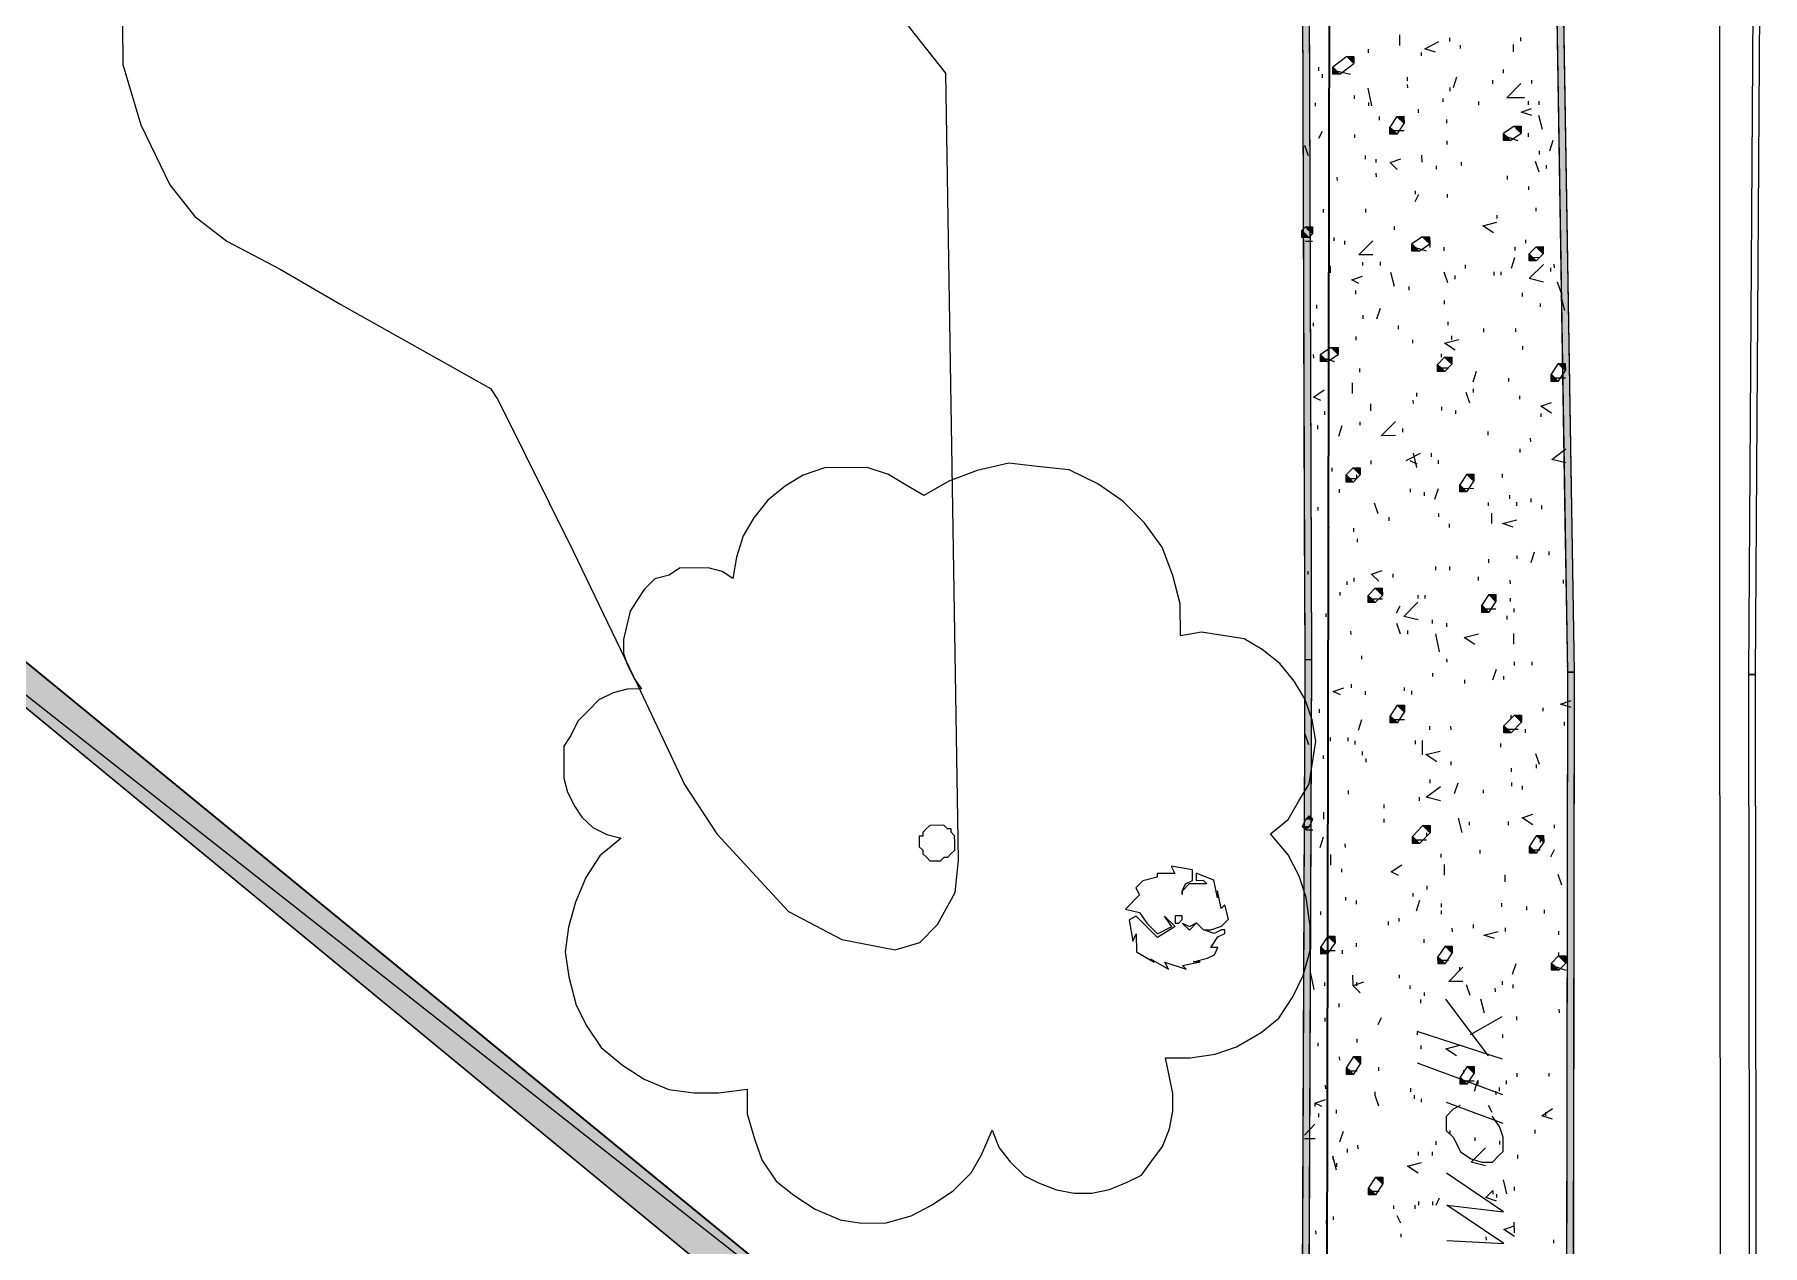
# Model space of a CAD drawing. Header units: inches. Extents: x -5728 to 15181, y 9834 to 15140.
# Drawn here: x 6376.4 to 6766, y 13888.1 to 14161.2 of the extents above; entities that cross this region are included whole.
import ezdxf

# ---------------------------------------------------------------- set-up
doc = ezdxf.new("R2010")
doc.units = ezdxf.units.IN
doc.header["$MEASUREMENT"] = 0
doc.linetypes.add('IMPORT-DASHEDX2 _4_', pattern=[0.1125, 0.075, -0.0375])
for name, color, linetype, lineweight in [('PDF_Geometry', 1, 'Continuous', 9), ('PDF_Solid Fills', 1, 'Continuous', 9), ('site plan converted for PDF_dwg', 1, 'Continuous', 9)]:
    doc.layers.add(name, color=color, linetype=linetype, lineweight=lineweight)

# ---------------------------------------------------------------- blocks, each defined once
blk = doc.blocks.new('site plan converted for PDF_dwg-1480341-SITE PLAN')
at = {"layer": 'PDF_Solid Fills'}
for points in [[(4546.52, 4140.2), (4548.12, 4140.2), (4548.92, 4393), (4547.32, 4393), (4546.62, 4171.44)], [(4605.72, 4137), (4607.32, 4137), (4604.92, 4392.2), (4603.32, 4392.2), (4605.4, 4171.05)], [(4558.52, 4274.6), (4556.92, 4276.2), (4558.52, 4276.2)], [(4553.72, 4272.2), (4553.72, 4273.8), (4555.32, 4272.2)], [(4569.72, 4261), (4568.12, 4262.6), (4569.72, 4262.6)], [(4566.52, 4258.6), (4566.52, 4260.2), (4568.12, 4258.6)], [(4592.12, 4257), (4592.12, 4258.6), (4593.72, 4257)], [(4596.12, 4258.6), (4594.52, 4260.2), (4596.12, 4260.2)], [(4546.52, 4235.4), (4546.52, 4237), (4548.12, 4235.4)], [(4548.92, 4236.2), (4547.32, 4237.8), (4548.92, 4237.8)], [(4575.32, 4233.8), (4573.72, 4235.4), (4575.32, 4235.4)], [(4571.32, 4232.2), (4571.32, 4233.8), (4572.92, 4232.2)], [(4597.72, 4229.8), (4597.72, 4231.4), (4599.32, 4229.8)], [(4600.92, 4231.4), (4599.32, 4233), (4600.92, 4233)], [(4550.52, 4207.4), (4550.52, 4209), (4552.12, 4207.4)], [(4554.52, 4209), (4552.92, 4210.6), (4554.52, 4210.6)], [(4580.12, 4206.6), (4578.52, 4208.2), (4580.12, 4208.2)], [(4576.92, 4205), (4576.92, 4206.6), (4578.52, 4205)], [(4602.52, 4202.6), (4602.52, 4204.2), (4604.12, 4202.6)], [(4605.72, 4205), (4604.12, 4206.6), (4605.72, 4206.6)], [(4556.12, 4180.2), (4556.12, 4181.8), (4557.72, 4180.2)], [(4559.32, 4181.8), (4557.72, 4183.4), (4559.32, 4183.4)], [(4584.92, 4180.2), (4583.32, 4181.8), (4584.92, 4181.8)], [(4581.72, 4177.8), (4581.72, 4179.4), (4583.32, 4177.8)], [(4560.92, 4153), (4560.92, 4154.6), (4562.52, 4153)], [(4564.12, 4154.6), (4562.52, 4156.2), (4564.12, 4156.2)], [(4589.72, 4153), (4588.12, 4154.6), (4589.72, 4154.6)], [(4586.52, 4150.6), (4586.52, 4152.2), (4588.12, 4150.6)], [(4543.32, 3841), (4544.92, 3841), (4548.12, 4140.2), (4546.52, 4140.2), (4544.23, 3926.11)], [(4603.32, 3838.6), (4604.92, 3838.6), (4607.32, 4137), (4605.72, 4137), (4604.02, 3925.71)], [(4568.92, 4128.2), (4567.32, 4129.8), (4568.92, 4129.8)], [(4565.72, 4125.8), (4565.72, 4127.4), (4567.32, 4125.8)], [(4595.32, 4125.8), (4593.72, 4127.4), (4595.32, 4127.4)], [(4591.32, 4123.4), (4591.32, 4125), (4592.92, 4123.4)], [(4546.52, 4101.8), (4545.72, 4102.6), (4547.32, 4102.6)], [(4546.52, 4104.2), (4547.32, 4105), (4548.12, 4104.2), (4547.32, 4104.2)], [(4574.52, 4101), (4572.92, 4102.6), (4574.52, 4102.6)], [(4570.52, 4098.6), (4570.52, 4100.2), (4572.12, 4098.6)], [(4600.12, 4098.6), (4598.52, 4100.2), (4600.12, 4100.2)], [(4596.92, 4096.2), (4596.92, 4097.8), (4598.52, 4096.2)], [(4549.72, 4073.8), (4549.72, 4075.4), (4551.32, 4073.8)], [(4552.92, 4076.2), (4551.32, 4077.8), (4552.92, 4077.8)], [(4579.32, 4073.8), (4577.72, 4075.4), (4579.32, 4075.4)], [(4576.12, 4071.4), (4576.12, 4073), (4577.72, 4071.4)], [(4601.72, 4069.8), (4601.72, 4071.4), (4603.32, 4069.8)], [(4604.92, 4071.4), (4603.32, 4073), (4604.92, 4073)], [(4555.32, 4046.6), (4555.32, 4048.2), (4556.92, 4046.6)], [(4558.52, 4049), (4556.92, 4050.6), (4558.52, 4050.6)], [(4584.12, 4046.6), (4582.52, 4048.2), (4584.12, 4048.2)], [(4580.92, 4044.2), (4580.92, 4045.8), (4582.52, 4044.2)], [(4560.12, 4019.4), (4560.12, 4021), (4561.72, 4019.4)], [(4563.32, 4021.8), (4561.72, 4023.4), (4563.32, 4023.4)]]:
    blk.add_hatch(color=147, dxfattribs=at).paths.add_polyline_path(points, flags=0)
at = {"layer": 'PDF_Solid Fills', "lineweight": 15}
for points in [[(4474.52, 3950.6), (4488.12, 3950.6), (4183.32, 4193.8), (4430.61, 3987.27)], [(4488.12, 3950.6), (4183.32, 4193.8), (4195.32, 4193.8), (4430.68, 3998.31)]]:
    blk.add_hatch(color=155, dxfattribs=at).paths.add_polyline_path(points, flags=0)
at = {"layer": 'PDF_Geometry', "color": 155, "lineweight": 15}
for p, q in [((4561.72, 4277.8), (4561.72, 4277)), ((4568.92, 4278.6), (4568.92, 4281)), ((4580.12, 4280.2), (4580.12, 4279.4)), ((4582.52, 4278.6), (4582.52, 4277.8)), ((4594.52, 4277), (4594.52, 4278.6)), ((4596.12, 4280.2), (4596.12, 4279.4)), ((4573.72, 4277), (4573.72, 4276.2)), ((4550.52, 4273.8), (4550.52, 4273)), ((4551.32, 4272.2), (4551.32, 4271.4)), ((4554.52, 4273), (4557.72, 4272.2)), ((4570.52, 4271.4), (4570.52, 4270.6)), ((4580.92, 4269), (4581.72, 4271.4)), ((4589.72, 4270.6), (4589.72, 4269.8)), ((4592.12, 4273), (4592.12, 4272.2)), ((4598.52, 4270.6), (4598.52, 4269.8)), ((4558.52, 4267.4), (4558.52, 4266.6)), ((4562.52, 4265), (4561.72, 4269)), ((4570.52, 4269.8), (4570.52, 4269)), ((4578.52, 4266.6), (4578.52, 4265.8)), ((4580.12, 4269), (4580.12, 4268.2)), ((4549.72, 4265.8), (4549.72, 4265)), ((4561.72, 4265.8), (4561.72, 4265)), ((4564.12, 4262.6), (4564.12, 4261.8)), ((4572.92, 4264.2), (4572.92, 4263.4)), ((4586.52, 4265.8), (4586.52, 4265)), ((4597.72, 4265.8), (4597.72, 4265)), ((4600.12, 4265.8), (4600.12, 4265)), ((4600.92, 4259.4), (4600.12, 4262.6)), ((4550.52, 4257.8), (4551.32, 4259.4)), ((4558.52, 4258.6), (4558.52, 4257.8)), ((4567.32, 4259.4), (4569.72, 4259.4)), ((4579.32, 4261.8), (4579.32, 4261)), ((4597.72, 4258.6), (4597.72, 4257.8)), ((4548.12, 4253.8), (4547.32, 4256.2)), ((4579.32, 4257), (4579.32, 4256.2)), ((4592.92, 4257.8), (4595.32, 4257)), ((4600.12, 4254.6), (4600.12, 4253.8)), ((4602.52, 4254.6), (4603.32, 4257)), ((4560.92, 4253.8), (4560.92, 4253)), ((4563.32, 4253), (4563.32, 4252.2)), ((4573.72, 4252.2), (4573.72, 4253.8)), ((4576.92, 4251.4), (4576.92, 4250.6)), ((4582.52, 4252.2), (4582.52, 4251.4)), ((4600.12, 4249.8), (4599.32, 4252.2)), ((4601.72, 4251.4), (4601.72, 4250.6)), ((4554.52, 4249), (4554.52, 4248.2)), ((4563.32, 4249.8), (4563.32, 4249)), ((4592.92, 4249), (4592.92, 4248.2)), ((4572.12, 4245.8), (4572.12, 4245)), ((4572.12, 4243.4), (4572.92, 4245)), ((4579.32, 4245), (4579.32, 4244.2)), ((4597.72, 4246.6), (4597.72, 4245.8)), ((4551.32, 4241.8), (4551.32, 4241)), ((4560.92, 4241.8), (4560.92, 4241)), ((4590.52, 4240.2), (4590.52, 4239.4)), ((4599.32, 4241.8), (4599.32, 4241)), ((4553.72, 4235.4), (4553.72, 4234.6)), ((4567.32, 4237.8), (4567.32, 4237)), ((4547.32, 4234.6), (4548.92, 4234.6)), ((4556.12, 4234.6), (4556.12, 4233.8)), ((4572.12, 4233), (4574.52, 4232.2)), ((4575.32, 4233.8), (4575.32, 4233)), ((4578.52, 4233), (4578.52, 4232.2)), ((4594.52, 4233), (4594.52, 4232.2)), ((4596.92, 4234.6), (4596.92, 4233.8)), ((4552.92, 4227.4), (4552.92, 4229)), ((4560.12, 4229.8), (4560.12, 4229)), ((4564.12, 4229.8), (4564.12, 4229)), ((4567.32, 4224.2), (4566.52, 4227.4)), ((4579.32, 4225), (4578.52, 4227.4)), ((4583.32, 4229), (4583.32, 4228.2)), ((4589.72, 4227.4), (4589.72, 4226.6)), ((4591.32, 4227.4), (4591.32, 4226.6)), ((4593.72, 4228.2), (4594.52, 4230.6)), ((4598.52, 4230.6), (4600.12, 4230.6)), ((4602.52, 4228.2), (4602.52, 4227.4)), ((4603.32, 4229), (4603.32, 4228.2)), ((4558.52, 4223.4), (4558.52, 4222.6)), ((4570.52, 4224.2), (4570.52, 4223.4)), ((4580.92, 4226.6), (4580.92, 4225.8)), ((4604.92, 4222.6), (4604.12, 4225)), ((4549.72, 4220.2), (4549.72, 4219.4)), ((4563.32, 4217), (4564.12, 4219.4)), ((4578.52, 4221), (4578.52, 4220.2)), ((4596.12, 4222.6), (4596.12, 4221.8)), ((4600.12, 4220.2), (4600.12, 4219.4)), ((4605.72, 4218.6), (4604.92, 4221.8)), ((4548.92, 4216.2), (4548.92, 4215.4)), ((4560.12, 4217.8), (4560.12, 4217)), ((4579.32, 4216.2), (4579.32, 4215.4)), ((4558.52, 4213), (4558.52, 4212.2)), ((4568.12, 4215.4), (4568.12, 4214.6)), ((4571.32, 4212.2), (4571.32, 4211.4)), ((4580.12, 4213), (4580.12, 4212.2)), ((4587.32, 4214.6), (4587.32, 4213.8)), ((4594.52, 4214.6), (4594.52, 4213.8)), ((4548.92, 4209), (4548.92, 4208.2)), ((4551.32, 4208.2), (4553.72, 4207.4)), ((4577.72, 4209), (4577.72, 4208.2)), ((4596.12, 4210.6), (4596.12, 4209.8)), ((4559.32, 4205.8), (4559.32, 4205)), ((4577.72, 4205.8), (4579.32, 4205.8)), ((4584.92, 4202.6), (4585.72, 4205)), ((4557.72, 4200.2), (4557.72, 4202.6)), ((4572.12, 4200.2), (4572.12, 4199.4)), ((4584.12, 4197.8), (4583.32, 4200.2)), ((4584.92, 4201), (4584.92, 4200.2)), ((4592.92, 4203.4), (4592.92, 4202.6)), ((4603.32, 4203.4), (4605.72, 4203.4)), ((4551.32, 4196.2), (4551.32, 4195.4)), ((4571.32, 4198.6), (4571.32, 4197.8)), ((4577.72, 4197), (4577.72, 4196.2)), ((4580.92, 4196.2), (4580.92, 4195.4)), ((4595.32, 4199.4), (4595.32, 4198.6)), ((4549.72, 4193), (4549.72, 4192.2)), ((4554.52, 4190.6), (4555.32, 4193)), ((4559.32, 4193.8), (4559.32, 4193)), ((4568.92, 4192.2), (4568.92, 4191.4)), ((4600.12, 4195.4), (4600.12, 4194.6)), ((4588.12, 4191.4), (4588.12, 4190.6)), ((4597.72, 4189.8), (4597.72, 4189)), ((4561.72, 4185), (4561.72, 4184.2)), ((4569.72, 4185), (4572.92, 4186.6)), ((4570.52, 4185), (4572.12, 4184.2)), ((4572.12, 4183.4), (4571.32, 4186.6)), ((4575.32, 4186.6), (4575.32, 4185.8)), ((4576.92, 4185), (4576.92, 4184.2)), ((4595.32, 4187.4), (4595.32, 4186.6)), ((4552.92, 4183.4), (4552.92, 4182.6)), ((4591.32, 4181.8), (4591.32, 4181)), ((4554.52, 4178.6), (4554.52, 4177.8)), ((4570.52, 4178.6), (4570.52, 4177.8)), ((4573.72, 4177.8), (4573.72, 4177)), ((4576.12, 4176.2), (4576.92, 4178.6)), ((4582.52, 4178.6), (4584.92, 4178.6)), ((4592.92, 4177), (4592.92, 4176.2)), ((4549.72, 4174.6), (4549.72, 4173.8)), ((4563.32, 4173), (4562.52, 4175.4)), ((4576.92, 4173), (4576.92, 4172.2)), ((4588.12, 4175.4), (4588.12, 4174.6)), ((4588.92, 4170.6), (4588.92, 4173)), ((4594.52, 4175.4), (4594.52, 4174.6)), ((4597.72, 4176.2), (4597.72, 4175.4)), ((4600.12, 4174.6), (4600.12, 4173.8)), ((4552.12, 4170.6), (4552.12, 4169.8)), ((4557.72, 4169.8), (4557.72, 4169)), ((4565.72, 4172.2), (4565.72, 4171.4)), ((4579.32, 4170.6), (4579.32, 4169.8)), ((4558.52, 4167.4), (4558.52, 4166.6)), ((4576.12, 4161), (4576.12, 4160.2)), ((4579.32, 4161), (4579.32, 4160.2)), ((4588.12, 4162.6), (4588.12, 4161.8)), ((4594.52, 4163.4), (4594.52, 4162.6)), ((4597.72, 4161.8), (4598.52, 4164.2)), ((4601.72, 4164.2), (4601.72, 4163.4)), ((4547.32, 4160.2), (4547.32, 4159.4)), ((4556.12, 4157.8), (4556.12, 4157)), ((4557.72, 4158.6), (4557.72, 4157.8)), ((4566.52, 4159.4), (4566.52, 4158.6)), ((4585.72, 4158.6), (4585.72, 4157.8)), ((4592.92, 4157.8), (4592.92, 4157)), ((4604.92, 4157.8), (4604.92, 4157)), ((4554.52, 4155.4), (4554.52, 4154.6)), ((4561.72, 4153.8), (4564.12, 4153.8)), ((4572.12, 4154.6), (4572.12, 4153.8)), ((4573.72, 4154.6), (4573.72, 4153.8)), ((4592.92, 4153.8), (4592.92, 4153)), ((4551.32, 4150.6), (4551.32, 4149.8)), ((4567.32, 4150.6), (4568.12, 4152.2)), ((4587.32, 4151.4), (4589.72, 4151.4)), ((4592.12, 4149.8), (4592.12, 4149)), ((4593.72, 4151.4), (4593.72, 4150.6)), ((4556.92, 4146.6), (4556.92, 4145.8)), ((4568.12, 4145.8), (4567.32, 4148.2)), ((4569.72, 4146.6), (4569.72, 4145.8)), ((4575.32, 4149), (4575.32, 4148.2)), ((4576.92, 4141.8), (4576.12, 4145.8)), ((4578.52, 4148.2), (4578.52, 4147.4)), ((4593.72, 4143.4), (4593.72, 4145.8)), ((4559.32, 4141), (4559.32, 4140.2)), ((4578.52, 4140.2), (4578.52, 4139.4)), ((4588.92, 4135.4), (4589.72, 4137.8)), ((4593.72, 4139.4), (4593.72, 4138.6)), ((4597.72, 4139.4), (4597.72, 4138.6)), ((4605.72, 4138.6), (4605.72, 4137.8)), ((4556.92, 4134.6), (4556.92, 4133.8)), ((4568.92, 4133.8), (4568.92, 4133)), ((4575.32, 4137), (4575.32, 4136.2)), ((4582.52, 4135.4), (4582.52, 4134.6)), ((4591.32, 4136.2), (4591.32, 4135.4)), ((4560.12, 4133), (4560.12, 4132.2)), ((4570.52, 4133), (4570.52, 4132.2)), ((4549.72, 4129), (4549.72, 4128.2)), ((4558.52, 4124.2), (4559.32, 4126.6)), ((4566.52, 4126.6), (4568.92, 4126.6)), ((4592.92, 4127.4), (4592.92, 4126.6)), ((4600.12, 4129), (4600.12, 4128.2)), ((4547.32, 4121), (4546.52, 4123.4)), ((4552.12, 4122.6), (4552.12, 4121.8)), ((4556.12, 4122.6), (4556.12, 4121.8)), ((4574.52, 4125), (4574.52, 4124.2)), ((4579.32, 4125), (4579.32, 4124.2)), ((4592.12, 4124.2), (4594.52, 4124.2)), ((4596.12, 4124.2), (4596.12, 4123.4)), ((4604.92, 4125.8), (4604.92, 4125)), ((4550.52, 4118.6), (4550.52, 4117.8)), ((4557.72, 4121.8), (4557.72, 4121)), ((4559.32, 4119.4), (4559.32, 4118.6)), ((4571.32, 4121.8), (4571.32, 4121)), ((4590.52, 4121), (4590.52, 4120.2)), ((4599.32, 4116.2), (4598.52, 4118.6)), ((4560.12, 4117.8), (4560.12, 4117)), ((4579.32, 4117), (4579.32, 4116.2)), ((4592.92, 4115.4), (4592.92, 4114.6)), ((4598.52, 4116.2), (4598.52, 4115.4)), ((4556.12, 4110.6), (4556.12, 4109.8)), ((4574.52, 4113), (4574.52, 4112.2)), ((4580.12, 4109.8), (4580.92, 4112.2)), ((4586.52, 4110.6), (4586.52, 4109.8)), ((4592.92, 4112.2), (4592.92, 4111.4)), ((4595.32, 4111.4), (4595.32, 4110.6)), ((4564.12, 4107.4), (4564.12, 4106.6)), ((4572.12, 4109), (4572.12, 4108.2)), ((4564.12, 4104.2), (4564.12, 4103.4)), ((4581.72, 4101), (4580.92, 4104.2)), ((4583.32, 4103.4), (4583.32, 4102.6)), ((4592.12, 4103.4), (4592.12, 4102.6)), ((4602.52, 4102.6), (4602.52, 4101.8)), ((4546.52, 4101.8), (4548.12, 4101.8)), ((4549.72, 4097.8), (4550.52, 4100.2)), ((4555.32, 4098.6), (4555.32, 4097.8)), ((4571.32, 4099.4), (4573.72, 4099.4)), ((4573.72, 4101), (4573.72, 4100.2)), ((4599.32, 4099.4), (4599.32, 4098.6)), ((4552.12, 4093.8), (4552.12, 4096.2)), ((4576.92, 4096.2), (4576.92, 4095.4)), ((4585.72, 4097), (4585.72, 4096.2)), ((4597.72, 4097), (4599.32, 4097)), ((4601.72, 4095.4), (4602.52, 4097)), ((4554.52, 4093), (4554.52, 4092.2)), ((4577.72, 4091.4), (4577.72, 4093.8)), ((4604.12, 4089), (4603.32, 4091.4)), ((4570.52, 4087.4), (4570.52, 4086.6)), ((4573.72, 4089), (4573.72, 4088.2)), ((4549.72, 4083.4), (4549.72, 4082.6)), ((4555.32, 4086.6), (4555.32, 4085.8)), ((4557.72, 4085.8), (4557.72, 4085)), ((4571.32, 4083.4), (4572.12, 4085.8)), ((4576.92, 4085), (4576.92, 4084.2)), ((4576.92, 4083.4), (4576.92, 4082.6)), ((4590.52, 4085), (4590.52, 4084.2)), ((4596.12, 4084.2), (4596.12, 4083.4)), ((4600.12, 4083.4), (4600.12, 4082.6)), ((4564.92, 4081), (4564.92, 4080.2)), ((4567.32, 4081.8), (4567.32, 4081)), ((4579.32, 4079.4), (4579.32, 4078.6)), ((4584.12, 4080.2), (4584.12, 4079.4)), ((4591.32, 4079.4), (4591.32, 4078.6)), ((4557.72, 4076.2), (4557.72, 4075.4)), ((4572.92, 4077), (4572.92, 4076.2)), ((4603.32, 4078.6), (4603.32, 4077.8)), ((4550.52, 4074.6), (4552.92, 4074.6)), ((4554.52, 4074.6), (4554.52, 4073.8)), ((4576.92, 4072.2), (4578.52, 4072.2)), ((4592.92, 4069), (4593.72, 4071.4)), ((4603.32, 4073.8), (4603.32, 4073)), ((4548.12, 4065.8), (4547.32, 4069.8)), ((4567.32, 4069), (4567.32, 4068.2)), ((4580.92, 4070.6), (4580.92, 4069.8)), ((4602.52, 4070.6), (4604.92, 4069.8)), ((4550.52, 4067.4), (4550.52, 4066.6)), ((4556.92, 4066.6), (4558.52, 4065)), ((4557.72, 4067.4), (4557.72, 4066.6)), ((4569.72, 4066.6), (4569.72, 4065.8)), ((4572.92, 4065), (4572.92, 4064.2)), ((4583.32, 4064.2), (4582.52, 4066.6)), ((4588.92, 4065.8), (4588.92, 4065)), ((4590.52, 4067.4), (4590.52, 4066.6)), ((4592.92, 4066.6), (4592.92, 4065.8)), ((4553.72, 4062.6), (4553.72, 4061.8)), ((4572.12, 4063.4), (4572.12, 4062.6)), ((4577.72, 4063.4), (4587.32, 4050.6)), ((4586.52, 4060.2), (4585.72, 4063.4)), ((4603.32, 4061), (4603.32, 4060.2)), ((4550.52, 4059.4), (4550.52, 4058.6)), ((4562.52, 4057.8), (4563.32, 4059.4)), ((4590.52, 4049.8), (4571.32, 4056.2)), ((4571.32, 4056.2), (4571.32, 4055.4)), ((4583.32, 4055.4), (4590.52, 4059.4)), ((4593.72, 4059.4), (4593.72, 4058.6)), ((4548.92, 4053.8), (4548.92, 4053)), ((4557.72, 4054.6), (4557.72, 4053.8)), ((4572.12, 4053), (4572.12, 4052.2)), ((4590.52, 4055.4), (4590.52, 4054.6)), ((4553.72, 4050.6), (4553.72, 4049.8)), ((4562.52, 4048.2), (4562.52, 4047.4)), ((4590.52, 4041.8), (4571.32, 4049)), ((4550.52, 4044.2), (4550.52, 4043.4)), ((4556.12, 4047.4), (4557.72, 4047.4)), ((4581.72, 4047.4), (4581.72, 4046.6)), ((4581.72, 4045), (4584.12, 4045)), ((4591.32, 4045), (4591.32, 4044.2)), ((4593.72, 4046.6), (4593.72, 4045.8)), ((4600.92, 4046.6), (4600.92, 4045.8)), ((4548.12, 4040.2), (4548.12, 4039.4)), ((4569.72, 4043.4), (4569.72, 4042.6)), ((4570.52, 4041.8), (4570.52, 4041)), ((4572.12, 4041), (4572.12, 4040.2)), ((4577.72, 4040.2), (4590.52, 4035.4)), ((4588.92, 4042.6), (4588.92, 4041.8)), ((4589.72, 4043.4), (4589.72, 4042.6)), ((4548.92, 4037.8), (4548.92, 4037)), ((4552.92, 4038.6), (4552.92, 4037.8)), ((4588.12, 4037.8), (4587.32, 4039.4)), ((4600.12, 4037.8), (4600.12, 4037)), ((4545.72, 4033), (4548.12, 4035.4)), ((4553.72, 4031.4), (4554.52, 4033.8)), ((4578.52, 4033.8), (4578.52, 4033)), ((4597.72, 4033.8), (4597.72, 4033)), ((4545.72, 4032.2), (4548.12, 4032.2)), ((4555.32, 4029.8), (4555.32, 4029)), ((4557.72, 4030.6), (4557.72, 4029.8)), ((4571.32, 4029), (4571.32, 4028.2)), ((4574.52, 4029), (4574.52, 4028.2)), ((4575.32, 4031.4), (4575.32, 4030.6)), ((4584.12, 4032.2), (4584.12, 4031.4)), ((4589.72, 4031.4), (4589.72, 4030.6)), ((4552.92, 4026.6), (4552.92, 4025.8)), ((4593.72, 4028.2), (4593.72, 4027.4)), ((4591.32, 4019.4), (4590.52, 4022.6)), ((4592.92, 4021), (4592.92, 4020.2)), ((4560.92, 4020.2), (4562.52, 4020.2)), ((4565.72, 4017), (4565.72, 4016.2)), ((4570.52, 4017), (4570.52, 4016.2)), ((4571.32, 4017.8), (4571.32, 4017)), ((4574.52, 4017.8), (4574.52, 4017)), ((4575.32, 4017), (4576.12, 4018.6)), ((4588.92, 4019.4), (4588.92, 4018.6)), ((4550.52, 4013.8), (4550.52, 4013)), ((4552.12, 4014.6), (4552.12, 4013.8)), ((4567.32, 4013), (4566.52, 4014.6)), ((4592.92, 4010.6), (4592.92, 4013)), ((4548.12, 4011.4), (4548.12, 4010.6)), ((4567.32, 4010.6), (4567.32, 4009.8)), ((4586.52, 4009.8), (4586.52, 4009)), ((4601.72, 4009), (4601.72, 4008.2))]:
    blk.add_line(p, q, dxfattribs=at)
at = {"layer": 'PDF_Geometry', "color": 157, "lineweight": 35, "flags": 128}
blk.add_lwpolyline([(1834.52, 362.6), (4520.12, 325), (4553.72, 4365.8), (4155.32, 4561), (679.32, 1833.8)], close=True, dxfattribs=at)
at = {"layer": 'PDF_Geometry', "color": 155, "lineweight": 15, "flags": 128}
for points in [[(4592.92, 2442.6), (4603.32, 2449), (4612.92, 2457.8), (4620.12, 2468.2), (4624.92, 2480.2), (4626.52, 2492.2), (4628.92, 2640.2), (4632.92, 2938.6), (4633.72, 3253.8), (4637.72, 3541), (4638.52, 3842.6), (4640.12, 4138.6), (4641.72, 4377.8), (4640.92, 4393), (4637.72, 4407.4), (4632.92, 4421), (4626.52, 4431.4), (4617.72, 4441.8), (4608.12, 4449.8), (4597.72, 4456.2), (4591.32, 4460.2), (4574.52, 4467.4), (4553.72, 4471.4)], [(4280.92, 4294.6), (4280.92, 4276.2), (4284.92, 4262.6), (4291.32, 4249), (4296.92, 4241.8), (4304.12, 4236.2), (4316.12, 4229.8), (4329.72, 4221.8), (4363.32, 4202.6), (4364.92, 4200.2), (4365.72, 4198.6), (4381.72, 4165.8), (4396.12, 4135.4), (4406.52, 4113), (4413.72, 4101.8), (4429.72, 4084.2), (4441.72, 4077.8), (4453.72, 4075.4), (4459.32, 4077), (4463.32, 4081), (4467.32, 4088.2), (4468.12, 4095.4), (4466.52, 4273), (4429.72, 4320.2)], [(4576.92, 4277), (4574.52, 4277.8), (4577.72, 4279.4)], [(4596.92, 4266.6), (4592.92, 4266.6), (4596.12, 4269.8)], [(4598.52, 4262.6), (4596.12, 4263.4), (4598.52, 4264.2)], [(4568.12, 4250.6), (4566.52, 4252.2), (4568.92, 4253)], [(4589.72, 4236.2), (4587.32, 4237.8), (4590.52, 4238.6)], [(4562.52, 4231.4), (4559.32, 4231.4), (4562.52, 4234.6)], [(4600.92, 4225), (4597.72, 4225.8), (4600.92, 4229)], [(4559.32, 4225), (4557.72, 4225.8), (4560.12, 4226.6)], [(4580.92, 4209.8), (4578.52, 4211.4), (4581.72, 4212.2)], [(4550.52, 4198.6), (4548.92, 4199.4), (4551.32, 4201)], [(4561.72, 4197.8), (4561.72, 4197), (4561.72, 4196.2)], [(4602.52, 4195.4), (4600.12, 4197), (4602.52, 4197.8)], [(4567.32, 4190.6), (4564.12, 4190.6), (4567.32, 4193.8)], [(4605.72, 4184.2), (4602.52, 4185), (4605.72, 4187.4)], [(4556.92, 4181), (4558.52, 4181), (4558.52, 4181.8)], [(4593.72, 4169.8), (4591.32, 4170.6), (4594.52, 4171.4)], [(4563.32, 4157.8), (4561.72, 4159.4), (4564.12, 4160.2)], [(4572.12, 4149), (4568.92, 4149.8), (4572.12, 4153)], [(4584.92, 4143.4), (4582.52, 4145), (4585.72, 4145.8)], [(4554.52, 4132.2), (4552.92, 4133), (4555.32, 4133.8)], [(4606.52, 4129), (4604.12, 4129.8), (4606.52, 4130.6)], [(4572.92, 4118.6), (4572.92, 4121), (4572.92, 4121.8)], [(4576.12, 4117), (4573.72, 4118.6), (4576.92, 4119.4)], [(4576.92, 4108.2), (4573.72, 4109), (4576.92, 4111.4)], [(4550.52, 4105.8), (4550.52, 4105), (4550.52, 4104.2)], [(4597.72, 4102.6), (4595.32, 4104.2), (4597.72, 4105)], [(4567.32, 4091.4), (4565.72, 4092.2), (4568.12, 4093.8)], [(4591.32, 4091.4), (4591.32, 4090.6), (4591.32, 4089.8)], [(4588.92, 4077), (4586.52, 4077.8), (4589.72, 4078.6)], [(4559.32, 4067.4), (4556.92, 4066.6), (4556.92, 4069)], [(4581.72, 4067.4), (4578.52, 4067.4), (4581.72, 4070.6)], [(4580.12, 4050.6), (4577.72, 4052.2), (4580.92, 4053)], [(4584.12, 4042.6), (4584.92, 4045), (4584.92, 4044.2)], [(4549.72, 4039.4), (4548.12, 4040.2), (4550.52, 4041)], [(4562.52, 4039.4), (4561.72, 4041.8), (4561.72, 4042.6)], [(4580.92, 4039.4), (4579.32, 4038.6), (4577.72, 4037), (4577.72, 4033.8), (4579.32, 4032.2), (4580.92, 4029), (4583.32, 4027.4), (4585.72, 4026.6), (4588.12, 4026.6), (4589.72, 4028.2), (4590.52, 4029), (4590.52, 4032.2), (4589.72, 4034.6), (4588.12, 4037)], [(4601.72, 4036.2), (4599.32, 4037), (4601.72, 4038.6)], [(4586.52, 4025.8), (4583.32, 4026.6), (4586.52, 4029.8)], [(4552.92, 4025), (4552.12, 4028.2), (4552.12, 4027.4)], [(4571.32, 4024.2), (4568.92, 4025.8), (4572.12, 4026.6)], [(4577.72, 4009), (4590.52, 4008.2), (4577.72, 4017), (4590.52, 4015.4), (4577.72, 4024.2)], [(4588.92, 4017.8), (4586.52, 4018.6), (4588.12, 4020.2), (4588.12, 4019.4)], [(4592.92, 4009.8), (4590.52, 4011.4), (4592.92, 4012.2)]]:
    blk.add_lwpolyline(points, dxfattribs=at)
at = {"layer": 'PDF_Geometry', "color": 147, "flags": 128}
for points in [[(4546.52, 4140.2), (4548.12, 4140.2), (4548.92, 4393), (4547.32, 4393)], [(4605.72, 4137), (4607.32, 4137), (4604.92, 4392.2), (4603.32, 4392.2)], [(4647.32, 4136.2), (4648.12, 4136.2), (4651.32, 4378.6), (4649.72, 4378.6), (4646.52, 4136.2)], [(4543.32, 3841), (4544.92, 3841), (4548.12, 4140.2), (4546.52, 4140.2)], [(4603.32, 3838.6), (4604.92, 3838.6), (4607.32, 4137), (4605.72, 4137)], [(4645.72, 3839.4), (4646.52, 3839.4), (4648.12, 4136.2), (4646.52, 4136.2), (4644.92, 3839.4)]]:
    blk.add_lwpolyline(points, close=True, dxfattribs=at)
at = {"layer": 'PDF_Geometry', "color": 155, "lineweight": 15, "flags": 128}
for points in [[(3202.52, 2799.4), (3400.12, 2956.2), (3952.92, 3384.2), (4487.32, 3795.4), (4488.12, 3950.6), (4195.32, 4193.8), (4095.32, 4280.2), (4090.52, 4273.8), (4178.52, 4197.8), (4479.32, 3946.6), (4477.72, 3799.4), (3947.32, 3390.6), (3605.72, 3125.8), (3397.72, 2964.2), (3113.72, 2744.2), (3114.52, 2736.2), (3120.12, 2736.2)], [(4420.12, 4044.2), (4420.12, 4038.6), (4421.72, 4033), (4423.32, 4028.2), (4426.52, 4023.4), (4430.52, 4020.2), (4435.32, 4017), (4440.92, 4014.6), (4445.72, 4013.8), (4451.32, 4013.8), (4456.92, 4015.4), (4461.72, 4017.8), (4466.52, 4021), (4470.52, 4025), (4472.92, 4029), (4475.32, 4034.6), (4476.92, 4030.6), (4479.32, 4027.4), (4482.52, 4024.2), (4485.72, 4022.6), (4489.72, 4021), (4493.72, 4020.2), (4497.72, 4020.2), (4501.72, 4021), (4505.72, 4022.6), (4508.92, 4024.2), (4511.32, 4027.4), (4513.72, 4030.6), (4515.32, 4034.6), (4516.12, 4038.6), (4516.12, 4042.6), (4515.32, 4046.6), (4514.52, 4050.6), (4520.12, 4050.6), (4525.72, 4051.4), (4530.52, 4053), (4536.12, 4056.2), (4540.12, 4059.4), (4543.32, 4064.2), (4545.72, 4069), (4547.32, 4074.6), (4547.32, 4080.2), (4546.52, 4086.6), (4544.92, 4091.4), (4542.52, 4096.2), (4538.52, 4101), (4542.52, 4104.2), (4544.92, 4108.2), (4547.32, 4112.2), (4548.12, 4117), (4548.92, 4121.8), (4548.12, 4126.6), (4546.52, 4131.4), (4544.12, 4135.4), (4540.92, 4139.4), (4536.92, 4142.6), (4532.92, 4145), (4528.12, 4145.8), (4523.32, 4146.6), (4518.52, 4145.8), (4518.52, 4153), (4516.92, 4159.4), (4514.52, 4165.8), (4510.52, 4171.4), (4505.72, 4176.2), (4500.12, 4180.2), (4493.72, 4183.4), (4486.52, 4184.2), (4480.12, 4185), (4472.92, 4183.4), (4466.52, 4181), (4460.92, 4177.8), (4456.92, 4180.2), (4452.92, 4182.6), (4448.12, 4184.2), (4438.52, 4184.2), (4433.72, 4182.6), (4429.72, 4180.2), (4425.72, 4177), (4422.52, 4173), (4420.12, 4169), (4418.52, 4164.2), (4417.72, 4159.4), (4415.32, 4161), (4412.12, 4161.8), (4405.72, 4161.8), (4403.32, 4160.2), (4400.12, 4159.4), (4397.72, 4157), (4396.12, 4154.6), (4394.52, 4152.2), (4393.72, 4149), (4392.92, 4145.8), (4392.92, 4142.6), (4393.72, 4140.2), (4395.32, 4137), (4396.92, 4134.6), (4393.72, 4134.6), (4390.52, 4133.8), (4387.32, 4132.2), (4384.92, 4129.8), (4382.52, 4127.4), (4380.92, 4124.2), (4379.32, 4121.8), (4379.32, 4114.6), (4380.12, 4111.4), (4381.72, 4108.2), (4383.32, 4105.8), (4385.72, 4103.4), (4388.92, 4101.8), (4392.12, 4101), (4387.32, 4097), (4384.12, 4092.2), (4381.72, 4086.6), (4380.12, 4081), (4379.32, 4075.4), (4380.12, 4069.8), (4381.72, 4063.4), (4384.12, 4058.6), (4387.32, 4053.8), (4392.12, 4049.8), (4396.92, 4046.6), (4402.52, 4044.2), (4408.12, 4043.4), (4413.72, 4043.4)], [(4467.32, 4099.4), (4467.32, 4101), (4466.52, 4101.8), (4466.52, 4102.6), (4465.72, 4102.6), (4464.92, 4103.4), (4461.72, 4103.4), (4460.92, 4102.6), (4460.12, 4101.8), (4460.12, 4101), (4459.32, 4101), (4459.32, 4098.6), (4460.12, 4097.8), (4460.12, 4097), (4460.92, 4096.2), (4461.72, 4095.4), (4464.12, 4095.4), (4464.92, 4096.2), (4465.72, 4096.2), (4466.52, 4097), (4467.32, 4097.8)], [(4522.52, 4072.2), (4520.92, 4072.2), (4524.12, 4073), (4525.72, 4073.8), (4526.52, 4075.4), (4524.92, 4075.4), (4526.52, 4077.8), (4528.12, 4078.6), (4528.12, 4079.4), (4527.32, 4079.4), (4525.72, 4078.6), (4523.32, 4079.4), (4521.72, 4081), (4520.12, 4079.4), (4518.52, 4081), (4520.12, 4080.2), (4521.72, 4081), (4523.32, 4079.4), (4524.92, 4079.4), (4527.32, 4080.2), (4528.92, 4081.8), (4528.12, 4085), (4527.32, 4084.2), (4526.52, 4088.2), (4526.52, 4086.6), (4525.72, 4090.6), (4521.72, 4092.2), (4521.72, 4090.6), (4523.32, 4090.6), (4524.12, 4089.8), (4520.12, 4089.8), (4518.52, 4088.2), (4518.52, 4087.4), (4518.52, 4088.2), (4519.32, 4089.8), (4520.92, 4090.6), (4520.92, 4093), (4516.12, 4093.8), (4516.92, 4092.2), (4512.92, 4092.2), (4512.92, 4091.4), (4509.72, 4090.6), (4508.12, 4089), (4508.92, 4087.4), (4505.72, 4084.2), (4508.92, 4083.4), (4510.52, 4081), (4512.92, 4078.6), (4516.12, 4080.2), (4514.52, 4082.6), (4516.92, 4080.2), (4512.92, 4077.8), (4510.52, 4080.2), (4508.12, 4082.6), (4506.52, 4081.8), (4507.32, 4077), (4508.12, 4078.6), (4508.12, 4074.6), (4512.12, 4072.2), (4511.32, 4073), (4515.32, 4070.6), (4514.52, 4072.2), (4519.32, 4070.6), (4518.52, 4071.4)], [(4518.52, 4081.8), (4518.52, 4082.6), (4516.92, 4082.6), (4516.92, 4081), (4517.72, 4081)]]:
    blk.add_lwpolyline(points, close=True, dxfattribs=at)
at = {"layer": 'PDF_Geometry', "color": 147, "flags": 128}
for points in [[(4555.32, 4272.2), (4558.52, 4274.6), (4557.72, 4275.4), (4556.92, 4276.2), (4553.72, 4273.8), (4554.52, 4273), (4555.32, 4272.2), (4553.72, 4272.2), (4553.72, 4273.8)], [(4556.92, 4276.2), (4558.52, 4276.2), (4558.52, 4274.6)], [(4568.12, 4258.6), (4569.72, 4261), (4568.92, 4261.8), (4568.12, 4262.6), (4566.52, 4260.2), (4567.32, 4259.4), (4568.12, 4258.6), (4566.52, 4258.6), (4566.52, 4260.2)], [(4568.12, 4262.6), (4569.72, 4262.6), (4569.72, 4261)], [(4593.72, 4257), (4596.12, 4258.6), (4595.32, 4259.4), (4594.52, 4260.2), (4592.12, 4258.6), (4592.92, 4257.8), (4593.72, 4257), (4592.12, 4257), (4592.12, 4258.6)], [(4594.52, 4260.2), (4596.12, 4260.2), (4596.12, 4258.6)], [(4548.12, 4235.4), (4548.92, 4236.2), (4548.12, 4237), (4547.32, 4237.8), (4546.52, 4237), (4547.32, 4236.2), (4548.12, 4235.4), (4546.52, 4235.4), (4546.52, 4237)], [(4547.32, 4237.8), (4548.92, 4237.8), (4548.92, 4236.2)], [(4572.92, 4232.2), (4575.32, 4233.8), (4574.52, 4234.6), (4573.72, 4235.4), (4571.32, 4233.8), (4572.12, 4233), (4572.92, 4232.2), (4571.32, 4232.2), (4571.32, 4233.8)], [(4573.72, 4235.4), (4575.32, 4235.4), (4575.32, 4233.8)], [(4599.32, 4229.8), (4600.92, 4231.4), (4600.12, 4232.2), (4599.32, 4233), (4597.72, 4231.4), (4598.52, 4230.6), (4599.32, 4229.8), (4597.72, 4229.8), (4597.72, 4231.4)], [(4599.32, 4233), (4600.92, 4233), (4600.92, 4231.4)], [(4552.12, 4207.4), (4554.52, 4209), (4553.72, 4209.8), (4552.92, 4210.6), (4550.52, 4209), (4551.32, 4208.2), (4552.12, 4207.4), (4550.52, 4207.4), (4550.52, 4209)], [(4552.92, 4210.6), (4554.52, 4210.6), (4554.52, 4209)], [(4578.52, 4205), (4580.12, 4206.6), (4579.32, 4207.4), (4578.52, 4208.2), (4576.92, 4206.6), (4577.72, 4205.8), (4578.52, 4205), (4576.92, 4205), (4576.92, 4206.6)], [(4578.52, 4208.2), (4580.12, 4208.2), (4580.12, 4206.6)], [(4604.12, 4202.6), (4605.72, 4205), (4604.92, 4205.8), (4604.12, 4206.6), (4602.52, 4204.2), (4603.32, 4203.4), (4604.12, 4202.6), (4602.52, 4202.6), (4602.52, 4204.2)], [(4604.12, 4206.6), (4605.72, 4206.6), (4605.72, 4205)], [(4557.72, 4180.2), (4559.32, 4181.8), (4558.52, 4182.6), (4557.72, 4183.4), (4556.12, 4181.8), (4556.92, 4181), (4557.72, 4180.2), (4556.12, 4180.2), (4556.12, 4181.8)], [(4557.72, 4183.4), (4559.32, 4183.4), (4559.32, 4181.8)], [(4583.32, 4177.8), (4584.92, 4180.2), (4584.12, 4181), (4583.32, 4181.8), (4581.72, 4179.4), (4582.52, 4178.6), (4583.32, 4177.8), (4581.72, 4177.8), (4581.72, 4179.4)], [(4583.32, 4181.8), (4584.92, 4181.8), (4584.92, 4180.2)], [(4562.52, 4153), (4564.12, 4154.6), (4563.32, 4155.4), (4562.52, 4156.2), (4560.92, 4154.6), (4561.72, 4153.8), (4562.52, 4153), (4560.92, 4153), (4560.92, 4154.6)], [(4562.52, 4156.2), (4564.12, 4156.2), (4564.12, 4154.6)], [(4588.12, 4150.6), (4589.72, 4153), (4588.92, 4153.8), (4588.12, 4154.6), (4586.52, 4152.2), (4587.32, 4151.4), (4588.12, 4150.6), (4586.52, 4150.6), (4586.52, 4152.2)], [(4588.12, 4154.6), (4589.72, 4154.6), (4589.72, 4153)], [(4567.32, 4125.8), (4568.92, 4128.2), (4568.12, 4129), (4567.32, 4129.8), (4565.72, 4127.4), (4566.52, 4126.6), (4567.32, 4125.8), (4565.72, 4125.8), (4565.72, 4127.4)], [(4567.32, 4129.8), (4568.92, 4129.8), (4568.92, 4128.2)], [(4592.92, 4123.4), (4595.32, 4125.8), (4594.52, 4126.6), (4593.72, 4127.4), (4591.32, 4125), (4592.12, 4124.2), (4592.92, 4123.4), (4591.32, 4123.4), (4591.32, 4125)], [(4593.72, 4127.4), (4595.32, 4127.4), (4595.32, 4125.8)], [(4547.32, 4102.6), (4548.12, 4104.2), (4546.52, 4104.2), (4545.72, 4102.6), (4546.52, 4102.6), (4547.32, 4102.6), (4546.52, 4101.8), (4545.72, 4102.6)], [(4546.52, 4104.2), (4547.32, 4105), (4548.12, 4104.2)], [(4572.12, 4098.6), (4574.52, 4101), (4573.72, 4101.8), (4572.92, 4102.6), (4570.52, 4100.2), (4571.32, 4099.4), (4572.12, 4098.6), (4570.52, 4098.6), (4570.52, 4100.2)], [(4572.92, 4102.6), (4574.52, 4102.6), (4574.52, 4101)], [(4598.52, 4096.2), (4600.12, 4098.6), (4599.32, 4099.4), (4598.52, 4100.2), (4596.92, 4097.8), (4597.72, 4097), (4598.52, 4096.2), (4596.92, 4096.2), (4596.92, 4097.8)], [(4598.52, 4100.2), (4600.12, 4100.2), (4600.12, 4098.6)], [(4551.32, 4073.8), (4552.92, 4076.2), (4552.12, 4077), (4551.32, 4077.8), (4549.72, 4075.4), (4550.52, 4074.6), (4551.32, 4073.8), (4549.72, 4073.8), (4549.72, 4075.4)], [(4551.32, 4077.8), (4552.92, 4077.8), (4552.92, 4076.2)], [(4577.72, 4071.4), (4579.32, 4073.8), (4578.52, 4074.6), (4577.72, 4075.4), (4576.12, 4073), (4576.92, 4072.2), (4577.72, 4071.4), (4576.12, 4071.4), (4576.12, 4073)], [(4577.72, 4075.4), (4579.32, 4075.4), (4579.32, 4073.8)], [(4603.32, 4069.8), (4604.92, 4071.4), (4604.12, 4072.2), (4603.32, 4073), (4601.72, 4071.4), (4602.52, 4070.6), (4603.32, 4069.8), (4601.72, 4069.8), (4601.72, 4071.4)], [(4603.32, 4073), (4604.92, 4073), (4604.92, 4071.4)], [(4556.92, 4046.6), (4558.52, 4049), (4557.72, 4049.8), (4556.92, 4050.6), (4555.32, 4048.2), (4556.12, 4047.4), (4556.92, 4046.6), (4555.32, 4046.6), (4555.32, 4048.2)], [(4556.92, 4050.6), (4558.52, 4050.6), (4558.52, 4049)], [(4582.52, 4044.2), (4584.12, 4046.6), (4583.32, 4047.4), (4582.52, 4048.2), (4580.92, 4045.8), (4581.72, 4045), (4582.52, 4044.2), (4580.92, 4044.2), (4580.92, 4045.8)], [(4582.52, 4048.2), (4584.12, 4048.2), (4584.12, 4046.6)], [(4561.72, 4019.4), (4563.32, 4021.8), (4562.52, 4022.6), (4561.72, 4023.4), (4560.12, 4021), (4560.92, 4020.2), (4561.72, 4019.4), (4560.12, 4019.4), (4560.12, 4021)], [(4561.72, 4023.4), (4563.32, 4023.4), (4563.32, 4021.8)]]:
    blk.add_lwpolyline(points, dxfattribs=at)
at = {"layer": 'PDF_Solid Fills', "color": 147}
for p, q in [((4547.32, 4393), (4546.62, 4171.44)), ((4548.12, 4140.2), (4548.92, 4393)), ((4603.32, 4392.2), (4605.4, 4171.05)), ((4607.32, 4137), (4604.92, 4392.2)), ((4558.52, 4274.6), (4556.92, 4276.2)), ((4556.92, 4276.2), (4558.52, 4276.2)), ((4558.52, 4276.2), (4558.52, 4274.6)), ((4553.72, 4272.2), (4553.72, 4273.8)), ((4553.72, 4273.8), (4555.32, 4272.2)), ((4555.32, 4272.2), (4553.72, 4272.2)), ((4569.72, 4261), (4568.12, 4262.6)), ((4568.12, 4262.6), (4569.72, 4262.6)), ((4569.72, 4262.6), (4569.72, 4261)), ((4566.52, 4258.6), (4566.52, 4260.2)), ((4566.52, 4260.2), (4568.12, 4258.6)), ((4568.12, 4258.6), (4566.52, 4258.6)), ((4592.12, 4257), (4592.12, 4258.6)), ((4592.12, 4258.6), (4593.72, 4257)), ((4596.12, 4258.6), (4594.52, 4260.2)), ((4594.52, 4260.2), (4596.12, 4260.2)), ((4596.12, 4260.2), (4596.12, 4258.6)), ((4593.72, 4257), (4592.12, 4257)), ((4546.52, 4235.4), (4546.52, 4237)), ((4546.52, 4237), (4548.12, 4235.4)), ((4548.12, 4235.4), (4546.52, 4235.4)), ((4548.92, 4236.2), (4547.32, 4237.8)), ((4547.32, 4237.8), (4548.92, 4237.8)), ((4548.92, 4237.8), (4548.92, 4236.2)), ((4575.32, 4233.8), (4573.72, 4235.4)), ((4573.72, 4235.4), (4575.32, 4235.4)), ((4575.32, 4235.4), (4575.32, 4233.8)), ((4571.32, 4232.2), (4571.32, 4233.8)), ((4571.32, 4233.8), (4572.92, 4232.2)), ((4572.92, 4232.2), (4571.32, 4232.2)), ((4597.72, 4229.8), (4597.72, 4231.4)), ((4597.72, 4231.4), (4599.32, 4229.8)), ((4600.92, 4231.4), (4599.32, 4233)), ((4599.32, 4233), (4600.92, 4233)), ((4600.92, 4233), (4600.92, 4231.4)), ((4599.32, 4229.8), (4597.72, 4229.8)), ((4550.52, 4207.4), (4550.52, 4209)), ((4550.52, 4209), (4552.12, 4207.4)), ((4554.52, 4209), (4552.92, 4210.6)), ((4552.92, 4210.6), (4554.52, 4210.6)), ((4554.52, 4210.6), (4554.52, 4209)), ((4580.12, 4206.6), (4578.52, 4208.2)), ((4578.52, 4208.2), (4580.12, 4208.2)), ((4580.12, 4208.2), (4580.12, 4206.6)), ((4552.12, 4207.4), (4550.52, 4207.4)), ((4576.92, 4205), (4576.92, 4206.6)), ((4576.92, 4206.6), (4578.52, 4205)), ((4578.52, 4205), (4576.92, 4205)), ((4602.52, 4202.6), (4602.52, 4204.2)), ((4602.52, 4204.2), (4604.12, 4202.6)), ((4605.72, 4205), (4604.12, 4206.6)), ((4604.12, 4206.6), (4605.72, 4206.6)), ((4605.72, 4206.6), (4605.72, 4205)), ((4604.12, 4202.6), (4602.52, 4202.6)), ((4556.12, 4180.2), (4556.12, 4181.8)), ((4556.12, 4181.8), (4557.72, 4180.2)), ((4559.32, 4181.8), (4557.72, 4183.4)), ((4557.72, 4183.4), (4559.32, 4183.4)), ((4559.32, 4183.4), (4559.32, 4181.8)), ((4584.92, 4180.2), (4583.32, 4181.8)), ((4583.32, 4181.8), (4584.92, 4181.8)), ((4584.92, 4181.8), (4584.92, 4180.2)), ((4557.72, 4180.2), (4556.12, 4180.2)), ((4581.72, 4177.8), (4581.72, 4179.4)), ((4581.72, 4179.4), (4583.32, 4177.8)), ((4583.32, 4177.8), (4581.72, 4177.8)), ((4546.62, 4171.44), (4546.52, 4140.2)), ((4605.4, 4171.05), (4605.72, 4137)), ((4560.92, 4153), (4560.92, 4154.6)), ((4560.92, 4154.6), (4562.52, 4153)), ((4564.12, 4154.6), (4562.52, 4156.2)), ((4562.52, 4156.2), (4564.12, 4156.2)), ((4564.12, 4156.2), (4564.12, 4154.6)), ((4589.72, 4153), (4588.12, 4154.6)), ((4588.12, 4154.6), (4589.72, 4154.6)), ((4589.72, 4154.6), (4589.72, 4153)), ((4562.52, 4153), (4560.92, 4153)), ((4586.52, 4150.6), (4586.52, 4152.2)), ((4586.52, 4152.2), (4588.12, 4150.6)), ((4588.12, 4150.6), (4586.52, 4150.6)), ((4546.52, 4140.2), (4544.23, 3926.11)), ((4544.92, 3841), (4548.12, 4140.2)), ((4548.12, 4140.2), (4546.52, 4140.2)), ((4546.52, 4140.2), (4548.12, 4140.2)), ((4605.72, 4137), (4604.02, 3925.71)), ((4604.92, 3838.6), (4607.32, 4137)), ((4607.32, 4137), (4605.72, 4137)), ((4605.72, 4137), (4607.32, 4137)), ((4568.92, 4128.2), (4567.32, 4129.8)), ((4567.32, 4129.8), (4568.92, 4129.8)), ((4568.92, 4129.8), (4568.92, 4128.2)), ((4565.72, 4125.8), (4565.72, 4127.4)), ((4565.72, 4127.4), (4567.32, 4125.8)), ((4595.32, 4125.8), (4593.72, 4127.4)), ((4593.72, 4127.4), (4595.32, 4127.4)), ((4595.32, 4127.4), (4595.32, 4125.8)), ((4567.32, 4125.8), (4565.72, 4125.8)), ((4591.32, 4123.4), (4591.32, 4125)), ((4591.32, 4125), (4592.92, 4123.4)), ((4592.92, 4123.4), (4591.32, 4123.4)), ((4546.52, 4101.8), (4545.72, 4102.6)), ((4545.72, 4102.6), (4547.32, 4102.6)), ((4546.52, 4104.2), (4547.32, 4105)), ((4547.32, 4104.2), (4546.52, 4104.2)), ((4547.32, 4102.6), (4546.52, 4101.8)), ((4547.32, 4105), (4548.12, 4104.2)), ((4548.12, 4104.2), (4547.32, 4104.2)), ((4574.52, 4101), (4572.92, 4102.6)), ((4572.92, 4102.6), (4574.52, 4102.6)), ((4574.52, 4102.6), (4574.52, 4101)), ((4570.52, 4098.6), (4570.52, 4100.2)), ((4570.52, 4100.2), (4572.12, 4098.6)), ((4572.12, 4098.6), (4570.52, 4098.6)), ((4600.12, 4098.6), (4598.52, 4100.2)), ((4598.52, 4100.2), (4600.12, 4100.2)), ((4600.12, 4100.2), (4600.12, 4098.6)), ((4596.92, 4096.2), (4596.92, 4097.8)), ((4596.92, 4097.8), (4598.52, 4096.2)), ((4598.52, 4096.2), (4596.92, 4096.2)), ((4549.72, 4073.8), (4549.72, 4075.4)), ((4549.72, 4075.4), (4551.32, 4073.8)), ((4552.92, 4076.2), (4551.32, 4077.8)), ((4551.32, 4077.8), (4552.92, 4077.8)), ((4552.92, 4077.8), (4552.92, 4076.2)), ((4579.32, 4073.8), (4577.72, 4075.4)), ((4577.72, 4075.4), (4579.32, 4075.4)), ((4579.32, 4075.4), (4579.32, 4073.8)), ((4551.32, 4073.8), (4549.72, 4073.8)), ((4576.12, 4071.4), (4576.12, 4073)), ((4576.12, 4073), (4577.72, 4071.4)), ((4577.72, 4071.4), (4576.12, 4071.4)), ((4601.72, 4069.8), (4601.72, 4071.4)), ((4601.72, 4071.4), (4603.32, 4069.8)), ((4604.92, 4071.4), (4603.32, 4073)), ((4603.32, 4073), (4604.92, 4073)), ((4604.92, 4073), (4604.92, 4071.4)), ((4603.32, 4069.8), (4601.72, 4069.8)), ((4555.32, 4046.6), (4555.32, 4048.2)), ((4555.32, 4048.2), (4556.92, 4046.6)), ((4558.52, 4049), (4556.92, 4050.6)), ((4556.92, 4050.6), (4558.52, 4050.6)), ((4558.52, 4050.6), (4558.52, 4049)), ((4584.12, 4046.6), (4582.52, 4048.2)), ((4582.52, 4048.2), (4584.12, 4048.2)), ((4584.12, 4048.2), (4584.12, 4046.6)), ((4556.92, 4046.6), (4555.32, 4046.6)), ((4580.92, 4044.2), (4580.92, 4045.8)), ((4580.92, 4045.8), (4582.52, 4044.2)), ((4582.52, 4044.2), (4580.92, 4044.2)), ((4560.12, 4019.4), (4560.12, 4021)), ((4560.12, 4021), (4561.72, 4019.4)), ((4563.32, 4021.8), (4561.72, 4023.4)), ((4561.72, 4023.4), (4563.32, 4023.4)), ((4563.32, 4023.4), (4563.32, 4021.8)), ((4561.72, 4019.4), (4560.12, 4019.4))]:
    blk.add_line(p, q, dxfattribs=at)
at = {"layer": 'PDF_Solid Fills', "color": 155, "lineweight": 15}
for p, q in [((4488.12, 3950.6), (4183.32, 4193.8)), ((4183.32, 4193.8), (4430.61, 3987.27)), ((4488.12, 3950.6), (4183.32, 4193.8)), ((4195.32, 4193.8), (4430.68, 3998.31))]:
    blk.add_line(p, q, dxfattribs=at)

msp = doc.modelspace()

# ---------------------------------------------------------------- block references
at = {"layer": 'site plan converted for PDF_dwg', "color": 147, "linetype": 'IMPORT-DASHEDX2 _4_', "rotation": 0.383349167194431}
msp.add_blockref('site plan converted for PDF_dwg-1480341-SITE PLAN', (2144.04, 9849.68), dxfattribs=at)

doc.saveas('drawing.dxf')
